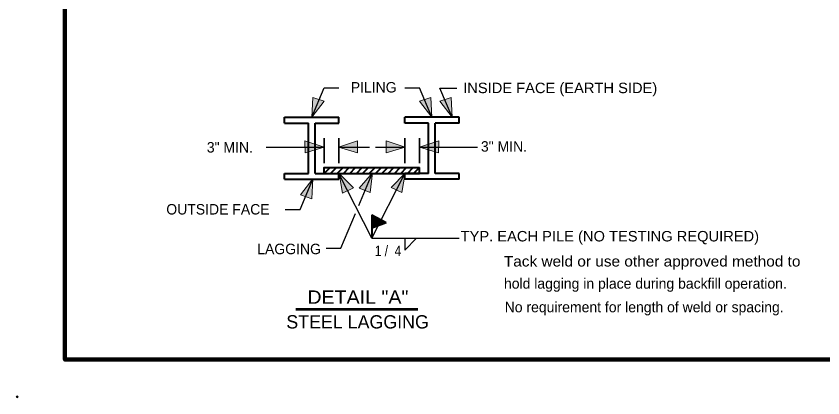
# Model space of a CAD drawing. Extents: x -8731 to -4059, y -70198 to -56618.
# Drawn here: x -5653 to -4808, y -70198 to -69798 of the extents above; entities that cross this region are included whole.
import ezdxf
from ezdxf.enums import TextEntityAlignment as Align

# ---------------------------------------------------------------- set-up
doc = ezdxf.new("R2010")
doc.units = 0
doc.header["$LTSCALE"] = 4.5
doc.header["$PDMODE"] = 32
doc.header["$PDSIZE"] = 2.25
doc.layers.add('1', color=7, linetype='Continuous', lineweight=13)
doc.layers.add('3', color=7, linetype='Continuous', lineweight=40)

msp = doc.modelspace()

# ---------------------------------------------------------------- hatches: boundary and pattern name
at = {"layer": '1'}
for points in [[(-5343.62, -69903.76), (-5330.74, -69887), (-5342.58, -69883.02)], [(-5217.88, -69903.76), (-5230.78, -69887), (-5218.92, -69883.02)], [(-5196.62, -69903.76), (-5209.52, -69887), (-5197.66, -69883.02)], [(-5330.74, -69935.12), (-5350.82, -69928.48), (-5350.66, -69940.98)], [(-5315.78, -69935.12), (-5295.7, -69928.48), (-5295.86, -69940.98)], [(-5245.74, -69935.12), (-5265.82, -69928.48), (-5265.66, -69940.98)], [(-5230.78, -69935.12), (-5210.7, -69928.48), (-5210.86, -69940.98)], [(-5314.94, -69962.88), (-5300.06, -69977.94), (-5311.32, -69983.34)], [(-5279.98, -69962.2), (-5294.06, -69978), (-5282.54, -69982.82)], [(-5245.94, -69962.36), (-5260.62, -69977.6), (-5249.3, -69982.86)], [(-5342.56, -69968.44), (-5355.46, -69985.22), (-5343.6, -69989.2)]]:
    msp.add_hatch(color=256, dxfattribs=at).paths.add_polyline_path(points)

# ---------------------------------------------------------------- linework, layer by layer
at = {"layer": '1', "lineweight": 100}
msp.add_lwpolyline([(-5602.26, -69139.8), (-5602.26, -70157.74), (-4111.5, -70157.74)], dxfattribs=at)
at = {"layer": '1'}
for points in [[(-5343.62, -69903.76), (-5330.74, -69887), (-5342.58, -69883.02)], [(-5217.88, -69903.76), (-5230.78, -69887), (-5218.92, -69883.02)], [(-5196.62, -69903.76), (-5209.52, -69887), (-5197.66, -69883.02)], [(-5330.74, -69935.12), (-5350.82, -69928.48), (-5350.66, -69940.98)], [(-5315.78, -69935.12), (-5295.7, -69928.48), (-5295.86, -69940.98)], [(-5245.74, -69935.12), (-5265.82, -69928.48), (-5265.66, -69940.98)], [(-5230.78, -69935.12), (-5210.7, -69928.48), (-5210.86, -69940.98)], [(-5314.94, -69962.88), (-5300.06, -69977.94), (-5311.32, -69983.34)], [(-5279.98, -69962.2), (-5294.06, -69978), (-5282.54, -69982.82)], [(-5245.94, -69962.36), (-5260.62, -69977.6), (-5249.3, -69982.86)], [(-5342.56, -69968.44), (-5355.46, -69985.22), (-5343.6, -69989.2)]]:
    msp.add_lwpolyline(points, close=True, dxfattribs=at)
msp.add_point((-5652.2, -70196.7), dxfattribs=at)
at = {"layer": '3', "lineweight": 25}
for p, q in [((-5246.28, -69873.16), (-5230.82, -69873.16)), ((-5217.78, -69903.76), (-5230.82, -69873.16)), ((-5391.48, -69935.12), (-5330.74, -69935.12)), ((-5315.28, -69935.12), (-5283.26, -69935.12)), ((-5277, -69935.12), (-5246.28, -69935.12)), ((-5230.82, -69935.12), (-5170.08, -69935.12)), ((-5280.78, -70030.66), (-5315.28, -69962.72)), ((-5294.42, -69996.16), (-5280.34, -69962.72)), ((-5280.78, -70030.66), (-5246.28, -69962.72)), ((-5355.94, -70000.36), (-5342.58, -69968.86)), ((-5371.38, -70000.36), (-5355.94, -70000.36)), ((-5280.78, -70030.66), (-5189.42, -70030.66))]:
    msp.add_line(p, q, dxfattribs=at)
at = {"layer": '3'}
for p, q in [((-5372.14, -69903.76), (-5315.28, -69903.76)), ((-5372.14, -69909.92), (-5372.14, -69903.76)), ((-5315.28, -69909.92), (-5315.28, -69903.76)), ((-5189.42, -69903.76), (-5246.28, -69903.76)), ((-5246.28, -69909.92), (-5246.28, -69903.76)), ((-5189.42, -69909.92), (-5189.42, -69903.76)), ((-5372.14, -69909.92), (-5347.08, -69909.92)), ((-5347.08, -69962.72), (-5347.08, -69909.92)), ((-5340.18, -69962.72), (-5340.18, -69909.92)), ((-5340.18, -69909.92), (-5315.28, -69909.92)), ((-5221.38, -69909.92), (-5246.28, -69909.92)), ((-5221.38, -69962.72), (-5221.38, -69909.92)), ((-5214.48, -69962.72), (-5214.48, -69909.92)), ((-5189.42, -69909.92), (-5214.48, -69909.92)), ((-5330.74, -69962.72), (-5324.42, -69956.56)), ((-5323.98, -69962.72), (-5317.68, -69956.56)), ((-5317.08, -69962.72), (-5310.94, -69956.56)), ((-5310.48, -69962.72), (-5304.34, -69956.56)), ((-5303.88, -69962.72), (-5297.74, -69956.56)), ((-5296.98, -69962.72), (-5290.82, -69956.56)), ((-5290.38, -69962.72), (-5284.22, -69956.56)), ((-5283.48, -69962.72), (-5277.34, -69956.56)), ((-5276.74, -69962.72), (-5270.74, -69956.56)), ((-5270.28, -69962.72), (-5264.14, -69956.56)), ((-5263.68, -69962.72), (-5257.54, -69956.56)), ((-5256.94, -69962.72), (-5250.94, -69956.56)), ((-5250.34, -69962.72), (-5244.34, -69956.56)), ((-5243.42, -69962.72), (-5237.42, -69956.56)), ((-5236.98, -69962.72), (-5230.82, -69956.56)), ((-5230.82, -69962.72), (-5230.82, -69956.56)), ((-5372.14, -69968.86), (-5372.14, -69962.72)), ((-5372.14, -69962.72), (-5347.08, -69962.72)), ((-5340.18, -69962.72), (-5315.28, -69962.72)), ((-5330.74, -69962.72), (-5230.82, -69962.72)), ((-5315.28, -69968.86), (-5315.28, -69962.72)), ((-5246.28, -69968.86), (-5246.28, -69962.72)), ((-5221.38, -69962.72), (-5246.28, -69962.72)), ((-5189.42, -69962.72), (-5214.48, -69962.72)), ((-5189.42, -69968.86), (-5189.42, -69962.72)), ((-5372.14, -69968.86), (-5315.28, -69968.86)), ((-5189.42, -69968.86), (-5246.28, -69968.86)), ((-5280.78, -70006.22), (-5280.78, -70030.66)), ((-5280.78, -70006.22), (-5265.62, -70014.16)), ((-5280.78, -70006.96), (-5266.54, -70014.46)), ((-5280.78, -70008.32), (-5268.02, -70015.06)), ((-5280.78, -70009.52), (-5269.22, -70015.52)), ((-5280.78, -70010.42), (-5270.42, -70015.96)), ((-5280.78, -70011.92), (-5272.08, -70016.56)), ((-5280.78, -70013.42), (-5273.74, -70017.16)), ((-5280.78, -70019.72), (-5265.62, -70014.16)), ((-5280.78, -70015.22), (-5275.82, -70017.92)), ((-5280.78, -70016.72), (-5277.48, -70018.52)), ((-5280.78, -70018.06), (-5278.98, -70019.12))]:
    msp.add_line(p, q, dxfattribs=at)
at = {"layer": '3', "lineweight": 35}
for p, q in [((-5330.74, -69951.92), (-5330.74, -69925.82)), ((-5315.28, -69951.92), (-5315.28, -69925.82)), ((-5246.28, -69951.92), (-5246.28, -69925.82)), ((-5230.82, -69951.92), (-5230.82, -69925.82))]:
    msp.add_line(p, q, dxfattribs=at)
at = {"layer": '3', "lineweight": 53}
msp.add_line((-5360.42, -70104.76), (-5232.48, -70104.76), dxfattribs=at)
at = {"layer": '3', "lineweight": 25}
for points in [[(-5343.62, -69903.76), (-5330.74, -69873.16), (-5315.28, -69873.16)], [(-5196.48, -69903.76), (-5209.52, -69873.26), (-5191.58, -69873.26)], [(-5328.62, -70041.02), (-5313.18, -70041.02), (-5298.02, -70004.86)], [(-5246.14, -70030.66), (-5246.14, -70042.96), (-5233.82, -70030.66)]]:
    msp.add_lwpolyline(points, dxfattribs=at)
at = {"layer": '3'}
msp.add_lwpolyline([(-5330.74, -69962.72), (-5330.74, -69956.56), (-5230.82, -69956.56)], dxfattribs=at)

# ---------------------------------------------------------------- texts
for s, p in [('PILING', (-5302.82, -69877.96)), ('3" MIN.', (-5453.58, -69940.82)), ('3" MIN.', (-5166.48, -69939.92)), ('OUTSIDE FACE', (-5496.02, -70005.76)), ('LAGGING', (-5400.78, -70047.32)), ('hold lagging in place during backfill operation.', (-5142.34, -70083.46)), ('No requirement for length of weld or spacing.', (-5141.58, -70108.16))]:
    msp.add_text(s, height=10.95, dxfattribs=at).set_placement(p)
for s, width, p in [('INSIDE FACE (EARTH SIDE)', 1.05, (-5185.08, -69878.62)), ('TYP. EACH PILE (NO TESTING REQUIRED)', 1.05, (-5187.78, -70033.96)), ('1 /  4', 0.85, (-5277.62, -70049.26)), ('Tack weld or use other approved method to', 1.1, (-5142.48, -70060.22))]:
    msp.add_text(s, height=10.95, dxfattribs=dict(at, width=width)).set_placement(p)
at = {"layer": '3', "width": 1.1}
msp.add_text('DETAIL "A"', height=13.95, dxfattribs=at).set_placement((-5295.33, -70099.22), align=Align.CENTER)
at = {"layer": '3'}
msp.add_text('STEEL LAGGING', height=13.95, dxfattribs=at).set_placement((-5295.66, -70125.16), align=Align.CENTER)

doc.saveas('drawing.dxf')
